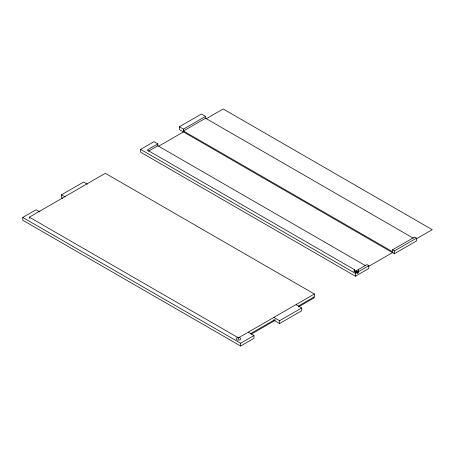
<?xml version="1.0" encoding="UTF-8"?>
<svg xmlns="http://www.w3.org/2000/svg" width="455" height="455" viewBox="0 0 455 455"><rect width="100%" height="100%" fill="white"/><g stroke="black" fill="none" stroke-linecap="round" stroke-linejoin="round"><path stroke-width="0.68" d="M355.787 272.164L354.667 271.208L354.667 269.815L147.21 150.042L157.834 143.911L157.834 145.771L365.672 265.765M353.99 271.288L355.838 272.352L358.022 271.601M157.834 143.911L153.983 141.687L140.612 149.399L140.612 152.198L355.423 276.213L368.789 268.495L368.789 265.703L366.901 264.611L357.892 269.815L357.892 271.208L356.703 272.283M355.787 272.107L355.799 272.539M62.71 198.317L61.482 197.606L61.482 194.808L83.584 182.051L87.269 184.178M205.541 116.366L183.439 129.123L183.439 130.989L392.506 251.695L392.506 249.829L414.607 237.066L416.496 238.158L416.496 240.951L394.394 253.714L179.35 129.556L179.35 126.763L201.451 114L205.541 116.366L205.541 118.226L413.379 238.221M248.441 332.315L253.981 335.517L253.981 338.31L240.61 346.027L22.75 220.243L22.75 217.45L36.116 209.732L39.807 211.865M29.348 218.554L29.348 217.16L105.321 173.298L314.388 293.998L314.388 296.796L298.457 305.993M148.393 151.225L157.834 145.771M183.439 130.989L205.541 118.226M158.852 146.112L183.974 131.609M206.03 118.88L223.183 108.972L432.25 229.678L416.319 238.875M29.348 217.16L238.414 337.86L314.388 293.998M250.671 333.583L275.173 319.433M140.612 149.399L355.423 273.421L368.789 265.703M392.506 249.829L394.394 250.921L416.496 238.158M251.279 334.158L275.173 320.365M298.457 306.92L314.388 297.724L313.154 297.018M368.533 266.465L393.04 252.315M22.75 217.45L240.61 343.229L253.981 335.517M274.058 317.539L279.586 320.729L301.688 307.972L301.688 310.765L279.586 323.528L273.438 319.979M179.35 126.763L183.439 129.123M296.159 304.776L301.688 307.972M61.482 194.808L65.167 196.941M394.394 250.921L394.394 253.714M357.892 269.815A2.281 1.319 0 0 1 357.892 271.675L357.892 273.074M356.839 271.817L356.845 272.283M355.838 271.885L355.838 272.352M355.423 273.421L355.423 276.213M279.586 320.729L279.586 323.528M240.61 343.229L240.61 346.027M238.414 337.86L238.414 339.259M239.506 337.638A2.281 1.319 0 0 1 240.172 339.629A2.281 1.319 0 0 1 236.657 339.629A2.281 1.319 0 0 1 237.322 337.638M358.455 272.539A2.281 1.319 0 0 1 356.97 273.398M354.183 271.618A2.281 1.319 0 0 1 354.667 271.208M357.892 271.208A2.281 1.319 0 0 1 358.273 271.504M357.892 271.675A2.281 1.319 0 0 1 354.667 271.675A2.281 1.319 0 0 1 354.667 269.815M355.787 270.725C356.936 271.726 356.862 269.724 355.787 270.725"/></g></svg>
